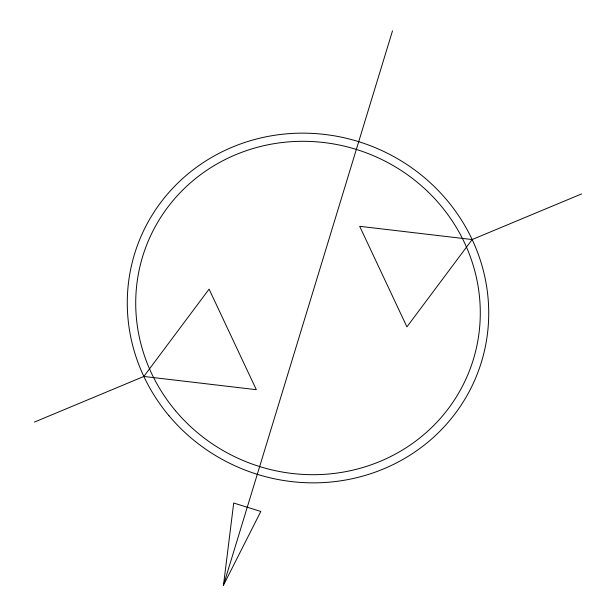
<?xml version="1.0" encoding="UTF-8"?>
<svg xmlns="http://www.w3.org/2000/svg" width="616" height="616" viewBox="0 0 616 616"><rect width="100%" height="100%" fill="white"/><g stroke="black" fill="none" stroke-linecap="round" stroke-linejoin="round"><path stroke-width="0.92" d="M223.485 585.2L233.703 503.026L260.807 511.449L223.485 585.2L392.515 30.8M143.844 376.453L209.078 289.12L256.318 389.682L143.844 376.453L34.411 422.083M472.156 239.547L406.922 326.88L359.682 226.318L472.156 239.547L581.589 193.917M169.007 415.762A181.689 173.843 20.8 0 0 477.523 373.373A181.689 173.843 20.8 0 0 277.47 134.865A181.689 173.843 20.8 0 0 169.007 415.762M175.491 410.733A173.212 165.735 20.8 0 0 469.615 370.316A173.212 165.735 20.8 0 0 278.894 142.943A173.212 165.735 20.8 0 0 175.491 410.733"/></g></svg>
